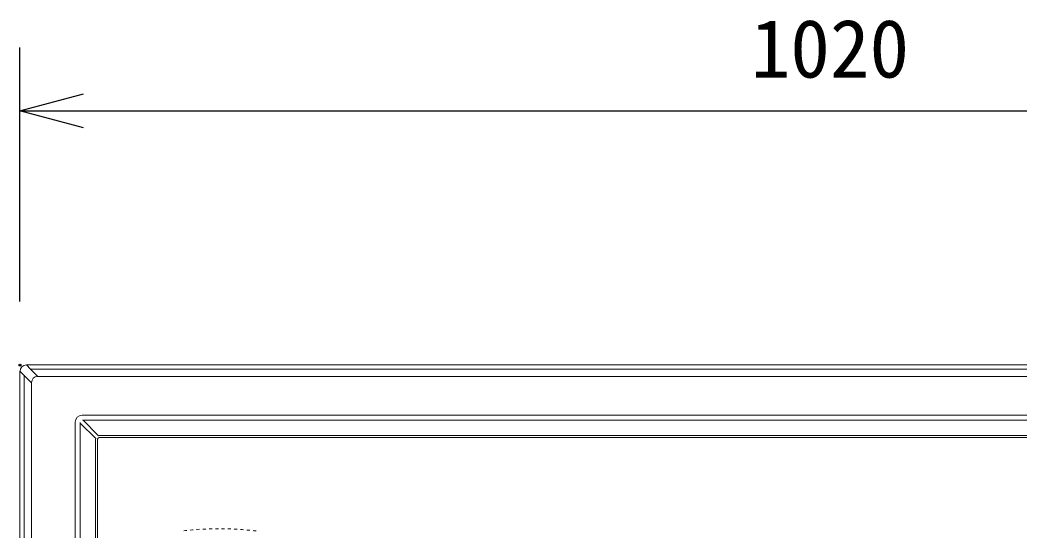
# Model space of a CAD drawing. Units: millimetres, scale not verified. Extents: x -62 to 63, y -117 to 117.
# Drawn here: x -54.04 to -22.56, y 77.18 to 93.26 of the extents above; entities that cross this region are included whole.
import ezdxf
from ezdxf.enums import TextEntityAlignment as Align

# ---------------------------------------------------------------- set-up
doc = ezdxf.new("R2010")
doc.units = ezdxf.units.MM
doc.header["$LTSCALE"] = 0.125
doc.header["$PDMODE"] = 32
doc.header["$PDSIZE"] = 0.0625
doc.linetypes.add('USER5', pattern=[1.4, 0.7, -0.7])
for name, color, linetype in [('0-0_0', 7, 'Continuous'), ('0-4_DEFPOINTS', 7, 'Continuous'), ('0-6_SUNPO', 7, 'Continuous')]:
    doc.layers.add(name, color=color, linetype=linetype)
doc.layers.add('0-5_GAIKEI', color=1, linetype='Continuous', lineweight=18)
doc.styles.add('ＭＳ ゴシック', font='')
doc.styles.get('ＭＳ ゴシック').set_extended_font_data('MS Gothic')

# ---------------------------------------------------------------- blocks, each defined once
blk = doc.blocks.new('_OPEN30')
at = {"layer": '0-0_0'}
blk.add_line((0, 0), (-1, 0), dxfattribs=at)
blk.add_lwpolyline([(-1, 0.26795), (0, 0), (-1, -0.26795)], dxfattribs=at)
blk = doc.blocks.new('D7')
at = {"layer": '0-4_DEFPOINTS'}
blk.add_point((-50.206, 109.174), dxfattribs=at)
at = {"layer": '0-6_SUNPO'}
for p, q in [((-50.206, 111.174), (-50.206, 119.174)), ((-48.206, 117.174), (-1.206, 117.174))]:
    blk.add_line(p, q, dxfattribs=at)
at = {"layer": '0-6_SUNPO', "xscale": 2, "yscale": 2, "rotation": 180}
blk.add_blockref('_OPEN30', (-50.206, 117.174), dxfattribs=at)
at = {"layer": '0-6_SUNPO', "style": 'ＭＳ ゴシック'}
blk.add_text('1020', height=1.833, dxfattribs=at).set_placement((-27.206, 117.674), align=Align.BOTTOM_LEFT)

msp = doc.modelspace()

# ---------------------------------------------------------------- linework, layer by layer
at = {"layer": '0-5_GAIKEI', "color": 7}
for p, q in [((-54.0384, 82.208), (-54.0384, 52.1074)), ((-3.2381, 82.4077), (-53.8387, 82.4077))]:
    msp.add_line(p, q, dxfattribs=at)
at = {"layer": '0-5_GAIKEI'}
for p, q in [((-54.0384, 82.208), (-53.903, 82.0726)), ((-53.7033, 82.2723), (-53.8387, 82.4077)), ((-3.3715, 82.2723), (-53.7052, 82.2723)), ((-53.4784, 82.0455), (-53.7052, 82.2723)), ((-53.903, 52.2408), (-53.903, 82.0746)), ((-53.903, 82.0746), (-53.6761, 81.8477)), ((-53.6761, 81.8477), (-53.6761, 52.4677)), ((-53.4784, 82.0455), (-3.5983, 82.0455)), ((-52.3023, 80.602), (-52.3023, 53.7134)), ((-52.1438, 80.595), (-52.1436, 80.5766)), ((-52.0777, 80.8267), (-4.9991, 80.8267)), ((-52.053, 80.6679), (-52.0707, 80.6681)), ((-52.053, 80.6679), (-5.0238, 80.6679)), ((-52.053, 80.6679), (-51.565, 80.1777)), ((-52.1436, 80.5766), (-52.1436, 53.7388)), ((-51.6559, 80.0867), (-52.1436, 80.5766)), ((-51.6632, 54.2747), (-51.6632, 80.0407)), ((-51.6034, 80.0259), (-51.6034, 54.2895)), ((-5.5579, 80.185), (-51.5189, 80.185)), ((-5.5726, 80.1252), (-51.5041, 80.1252))]:
    msp.add_line(p, q, dxfattribs=at)
at = {"layer": '0-5_GAIKEI', "linetype": 'USER5'}
for start, end in [(90, 96.81632), (83.18368, 90)]:
    msp.add_arc((-47.7884, 67.25), 10, start, end, dxfattribs=at)
at = {"layer": '0-5_GAIKEI', "color": 7}
msp.add_ellipse((-53.8381, 82.2074), major_axis=(-0.1418, 0.1418), ratio=0.997265, start_param=5.4991567, end_param=7.0672139, dxfattribs=at)
at = {"layer": '0-5_GAIKEI'}
for centre, major_axis, ratio, start_param, end_param in [((-53.1169, 81.4862), (-0.5022, 0.5022), 0.49281, 5.8722213, 6.6941493), ((-52.077, 80.6014), (-0.1595, 0.1595), 0.997265, 5.4991567, 7.0672139), ((-51.5103, 80.0367), (-0.1285, 0.0852), 0.971946, 0.2617773, 0.5726098), ((-51.5026, 80.0244), (-0.0718, 0.0718), 0.985257, 5.5052135, 7.0611571), ((-51.5149, 80.0322), (-0.0853, 0.1284), 0.972012, 5.7100904, 6.0216223)]:
    msp.add_ellipse(centre, major_axis=major_axis, ratio=ratio, start_param=start_param, end_param=end_param, dxfattribs=at)

# ---------------------------------------------------------------- block references
at = {"layer": '0-6_SUNPO'}
msp.add_blockref('D7', (-3.8324, -26.7742), dxfattribs=at)

doc.saveas('drawing.dxf')
